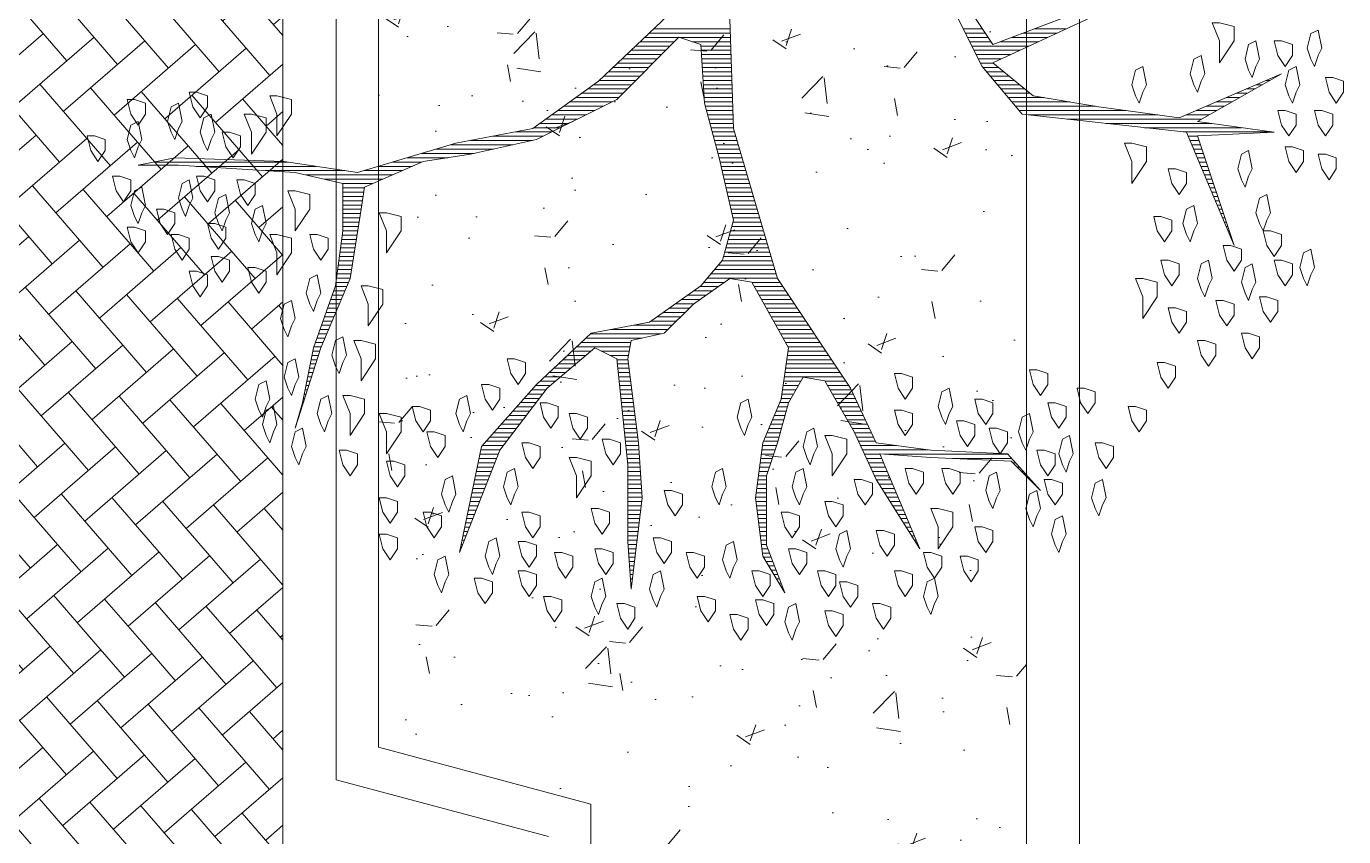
# Model space of a CAD drawing. Header units: metres. Extents: x 12093 to 20303, y 514 to 1412.
# Drawn here: x 19839.385 to 19843.106, y 790.509 to 792.798 of the extents above; entities that cross this region are included whole.
import ezdxf

# ---------------------------------------------------------------- set-up
doc = ezdxf.new("R2010")
doc.units = ezdxf.units.M
doc.layers.get('0').update_dxf_attribs({"lineweight": 13})
for name, color, linetype, lineweight in [('0-JARDI', 72, 'Continuous', 13), ('ARBOLES', 52, 'Continuous', 13), ('grass', 64, 'Continuous', 13), ('MANZANAS-ORIGINALES', 147, 'Continuous', 9), ('text.-piso', 35, 'Continuous', 5)]:
    doc.layers.add(name, color=color, linetype=linetype, lineweight=lineweight)
pattern_1 = [(50, (0, 0), (0.546554007, -0.047817257), [0.05715, -0.62865]), (355, (0, 0), (-0.105728478, 0.573169929), [0.04572, -0.50292]), (100.451, (0.04555, -0.004), (0.440827505, 0.525350063), [0.04857, -0.53427]), (46.1842, (0, 0.1524), (0.813237123, -0.126126984), [0.085725, -0.942975]), (96.6356, (0.0678, 0.1419), (0.712212703, 0.742276668), [0.072855, -0.801405]), (351.184, (0, 0.1524), (0.712213817, 0.742275354), [0.06858, -0.75438]), (21, (0.0762, 0.1143), (0.45484464, -0.306796556), [0.05715, -0.62865]), (326, (0.0762, 0.1143), (0.185406085, 0.552563898), [0.04572, -0.50292]), (71.4514, (0.1141, 0.08873), (0.640249472, 0.245768573), [0.04857, -0.53427]), (37.5, (0, 0), (0.0092658098, 0.2536651166), [0, -0.496824, 0, -0.51054, 0, -0.504825]), (7.5, (0, 0), (0.2004589875, 0.3005417245), [0, -0.291084, 0, -0.485394, 0, -0.192405]), (327.5, (-0.16993, 0), (0.4067717855, -0.017186232), [0, -0.1905, 0, -0.59436, 0, -0.78867]), (317.5, (-0.24613, 0), (0.444387544, 0.076279473), [0, -0.24765, 0, -0.394716, 0, -0.56007])]

# ---------------------------------------------------------------- blocks, each defined once
blk = doc.blocks.new('*X7')
at = {"color": 0}
for p, q in [((17.5775, 17.92), (17.578, 17.92)), ((17.5814, 17.91), (17.584, 17.91)), ((17.9333, 17.91), (17.9341, 17.91)), ((17.5852, 17.9), (17.59, 17.9)), ((17.5891, 17.89), (17.596, 17.89)), ((17.5929, 17.88), (17.602, 17.88)), ((17.9297, 17.88), (17.9364, 17.88)), ((17.9309, 17.89), (17.9356, 17.89)), ((17.9321, 17.9), (17.9348, 17.9)), ((17.5967, 17.87), (17.608, 17.87)), ((17.6006, 17.86), (17.614, 17.86)), ((17.6044, 17.85), (17.62, 17.85)), ((17.9261, 17.85), (17.9387, 17.85)), ((17.9273, 17.86), (17.9379, 17.86)), ((17.9285, 17.87), (17.9371, 17.87)), ((17.2621, 17.82), (17.2622, 17.82)), ((17.6083, 17.84), (17.626, 17.84)), ((17.6121, 17.83), (17.6285, 17.83)), ((17.616, 17.82), (17.6298, 17.82)), ((17.9225, 17.82), (17.941, 17.82)), ((17.9237, 17.83), (17.9402, 17.83)), ((17.9249, 17.84), (17.9395, 17.84)), ((18.33, 17.82), (18.3316, 17.82)), ((17.2663, 17.81), (17.2685, 17.81)), ((17.2706, 17.8), (17.2748, 17.8)), ((17.2748, 17.79), (17.2811, 17.79)), ((17.6191, 17.81), (17.631, 17.81)), ((17.6191, 17.8), (17.6323, 17.8)), ((17.6191, 17.79), (17.6335, 17.79)), ((17.9189, 17.79), (17.9423, 17.79)), ((17.9201, 17.8), (17.9423, 17.8)), ((17.9213, 17.81), (17.9418, 17.81)), ((18.3182, 17.79), (18.3254, 17.79)), ((18.3221, 17.8), (18.3275, 17.8)), ((18.3261, 17.81), (18.3296, 17.81)), ((17.279, 17.78), (17.2874, 17.78)), ((17.2832, 17.77), (17.2937, 17.77)), ((17.2875, 17.76), (17.3001, 17.76)), ((17.6191, 17.78), (17.6348, 17.78)), ((17.6191, 17.77), (17.636, 17.77)), ((17.6191, 17.76), (17.6373, 17.76)), ((17.9153, 17.76), (17.9423, 17.76)), ((17.9165, 17.77), (17.9423, 17.77)), ((17.9177, 17.78), (17.9423, 17.78)), ((18.3064, 17.76), (18.3192, 17.76)), ((18.3104, 17.77), (18.3213, 17.77)), ((18.3143, 17.78), (18.3234, 17.78)), ((17.2917, 17.75), (17.3064, 17.75)), ((17.2959, 17.74), (17.3127, 17.74)), ((17.3002, 17.73), (17.319, 17.73)), ((17.6191, 17.75), (17.6385, 17.75)), ((17.6191, 17.74), (17.6398, 17.74)), ((17.6191, 17.73), (17.641, 17.73)), ((17.9117, 17.73), (17.9423, 17.73)), ((17.9129, 17.74), (17.9423, 17.74)), ((17.9141, 17.75), (17.9423, 17.75)), ((18.2946, 17.73), (18.313, 17.73)), ((18.2986, 17.74), (18.3151, 17.74)), ((18.3025, 17.75), (18.3171, 17.75)), ((17.3044, 17.72), (17.3253, 17.72)), ((17.3086, 17.71), (17.3316, 17.71)), ((17.3129, 17.7), (17.3379, 17.7)), ((17.6191, 17.72), (17.6423, 17.72)), ((17.6191, 17.71), (17.6435, 17.71)), ((17.6191, 17.7), (17.6445, 17.7)), ((17.9083, 17.7), (17.9423, 17.7)), ((17.9093, 17.71), (17.9423, 17.71)), ((17.9105, 17.72), (17.9423, 17.72)), ((18.2829, 17.7), (18.3068, 17.7)), ((18.2868, 17.71), (18.3089, 17.71)), ((18.2907, 17.72), (18.3109, 17.72)), ((16.9852, 17.68), (16.9856, 17.68)), ((16.9942, 17.67), (16.9956, 17.67)), ((17.3171, 17.69), (17.3443, 17.69)), ((17.3213, 17.68), (17.3506, 17.68)), ((17.3256, 17.67), (17.3569, 17.67)), ((17.6191, 17.69), (17.6431, 17.69)), ((17.6191, 17.68), (17.6418, 17.68)), ((17.6191, 17.67), (17.6405, 17.67)), ((17.909, 17.69), (17.9423, 17.69)), ((17.9097, 17.68), (17.9423, 17.68)), ((17.9103, 17.67), (17.9423, 17.67)), ((18.2711, 17.67), (18.3006, 17.67)), ((18.275, 17.68), (18.3027, 17.68)), ((18.2789, 17.69), (18.3047, 17.69)), ((17.0032, 17.66), (17.0056, 17.66)), ((17.0122, 17.65), (17.0156, 17.65)), ((17.0212, 17.64), (17.0256, 17.64)), ((17.3298, 17.66), (17.3632, 17.66)), ((17.334, 17.65), (17.368, 17.65)), ((17.3382, 17.64), (17.3727, 17.64)), ((17.6157, 17.64), (17.6365, 17.64)), ((17.619, 17.65), (17.6378, 17.65)), ((17.6191, 17.66), (17.6391, 17.66)), ((17.911, 17.66), (17.9423, 17.66)), ((17.9117, 17.65), (17.9423, 17.65)), ((17.9123, 17.64), (17.9423, 17.64)), ((18.2593, 17.64), (18.2944, 17.64)), ((18.2632, 17.65), (18.2965, 17.65)), ((18.2671, 17.66), (18.2985, 17.66)), ((17.0302, 17.63), (17.0356, 17.63)), ((17.0392, 17.62), (17.0456, 17.62)), ((17.0482, 17.61), (17.1861, 17.61)), ((17.3425, 17.63), (17.3773, 17.63)), ((17.3467, 17.62), (17.3819, 17.62)), ((17.3509, 17.61), (17.3865, 17.61)), ((17.6057, 17.61), (17.6325, 17.61)), ((17.6091, 17.62), (17.6338, 17.62)), ((17.6124, 17.63), (17.6351, 17.63)), ((17.913, 17.63), (17.9423, 17.63)), ((17.9137, 17.62), (17.9428, 17.62)), ((17.9143, 17.61), (17.9438, 17.61)), ((18.2475, 17.61), (18.2882, 17.61)), ((18.2514, 17.62), (18.2903, 17.62)), ((18.2554, 17.63), (18.2923, 17.63)), ((17.0572, 17.6), (17.3444, 17.6)), ((17.2417, 17.59), (17.3957, 17.59)), ((17.3167, 17.58), (17.4003, 17.58)), ((17.3552, 17.6), (17.3911, 17.6)), ((17.5957, 17.58), (17.6285, 17.58)), ((17.5991, 17.59), (17.6298, 17.59)), ((17.6024, 17.6), (17.6311, 17.6)), ((17.915, 17.6), (17.9448, 17.6)), ((17.9157, 17.59), (17.9459, 17.59)), ((17.9163, 17.58), (17.9469, 17.58)), ((18.2317, 17.58), (18.2805, 17.58)), ((18.2394, 17.59), (18.284, 17.59)), ((18.2436, 17.6), (18.2861, 17.6)), ((17.3657, 17.57), (17.405, 17.57)), ((17.3704, 17.56), (17.4096, 17.56)), ((17.3751, 17.55), (17.4142, 17.55)), ((17.5872, 17.55), (17.6178, 17.55)), ((17.5899, 17.56), (17.6219, 17.56)), ((17.5926, 17.57), (17.6261, 17.57)), ((17.9172, 17.57), (17.9479, 17.57)), ((17.9186, 17.56), (17.949, 17.56)), ((17.9199, 17.55), (17.95, 17.55)), ((18.2088, 17.55), (18.254, 17.55)), ((18.2164, 17.56), (18.2628, 17.56)), ((18.2241, 17.57), (18.2717, 17.57)), ((17.3797, 17.54), (17.4197, 17.54)), ((17.3844, 17.53), (17.4254, 17.53)), ((17.3891, 17.52), (17.4311, 17.52)), ((17.579, 17.52), (17.6053, 17.52)), ((17.5817, 17.53), (17.6094, 17.53)), ((17.5844, 17.54), (17.6136, 17.54)), ((17.9212, 17.54), (17.951, 17.54)), ((17.9225, 17.53), (17.9521, 17.53)), ((17.9238, 17.52), (17.9531, 17.52)), ((18.1858, 17.52), (18.2276, 17.52)), ((18.1935, 17.53), (18.2364, 17.53)), ((18.2011, 17.54), (18.2452, 17.54)), ((18.7099, 17.52), (18.7105, 17.52)), ((18.7131, 17.53), (18.7134, 17.53)), ((17.3937, 17.51), (17.4369, 17.51)), ((17.3984, 17.5), (17.4426, 17.5)), ((17.4031, 17.49), (17.4483, 17.49)), ((17.4077, 17.48), (17.454, 17.48)), ((17.568, 17.48), (17.5886, 17.48)), ((17.5708, 17.49), (17.5928, 17.49)), ((17.5735, 17.5), (17.5969, 17.5)), ((17.5762, 17.51), (17.6011, 17.51)), ((17.9251, 17.51), (17.9541, 17.51)), ((17.9264, 17.5), (17.9552, 17.5)), ((17.9277, 17.49), (17.9562, 17.49)), ((17.929, 17.48), (17.9572, 17.48)), ((18.1553, 17.48), (18.1923, 17.48)), ((18.1629, 17.49), (18.2011, 17.49)), ((18.1706, 17.5), (18.2099, 17.5)), ((18.1782, 17.51), (18.2187, 17.51)), ((18.6971, 17.48), (18.6991, 17.48)), ((18.7003, 17.49), (18.7019, 17.49)), ((18.7035, 17.5), (18.7048, 17.5)), ((18.7067, 17.51), (18.7077, 17.51)), ((17.4124, 17.47), (17.4597, 17.47)), ((17.4171, 17.46), (17.4654, 17.46)), ((17.4217, 17.45), (17.4711, 17.45)), ((17.5509, 17.45), (17.582, 17.45)), ((17.5566, 17.46), (17.5834, 17.46)), ((17.5623, 17.47), (17.5849, 17.47)), ((17.9303, 17.47), (17.9583, 17.47)), ((17.9316, 17.46), (17.9593, 17.46)), ((17.9329, 17.45), (17.9604, 17.45)), ((18.1323, 17.45), (18.1658, 17.45)), ((18.14, 17.46), (18.1746, 17.46)), ((18.1476, 17.47), (18.1834, 17.47)), ((18.6876, 17.45), (18.6931, 17.45)), ((18.6908, 17.46), (18.6951, 17.46)), ((18.694, 17.47), (18.6971, 17.47)), ((17.4276, 17.44), (17.4769, 17.44)), ((17.4343, 17.43), (17.4826, 17.43)), ((17.441, 17.42), (17.5777, 17.42)), ((17.5394, 17.43), (17.5792, 17.43)), ((17.5452, 17.44), (17.5806, 17.44)), ((17.9342, 17.44), (17.9614, 17.44)), ((17.9355, 17.43), (17.9624, 17.43)), ((17.9368, 17.42), (17.9635, 17.42)), ((18.0985, 17.42), (18.136, 17.42)), ((18.1103, 17.43), (18.1467, 17.43)), ((18.1221, 17.44), (18.157, 17.44)), ((18.6781, 17.42), (18.6871, 17.42)), ((18.6812, 17.43), (18.6891, 17.43)), ((18.6844, 17.44), (18.6911, 17.44)), ((17.4476, 17.41), (17.5763, 17.41)), ((17.4543, 17.4), (17.5749, 17.4)), ((17.461, 17.39), (17.5734, 17.39)), ((17.9381, 17.41), (17.9645, 17.41)), ((17.9394, 17.4), (17.9655, 17.4)), ((17.9407, 17.39), (17.9666, 17.39)), ((18.063, 17.39), (18.1038, 17.39)), ((18.0748, 17.4), (18.1146, 17.4)), ((18.0867, 17.41), (18.1253, 17.41)), ((18.6685, 17.39), (18.6811, 17.39)), ((18.6717, 17.4), (18.6831, 17.4)), ((18.6749, 17.41), (18.6851, 17.41)), ((17.4676, 17.38), (17.572, 17.38)), ((17.4743, 17.37), (17.5706, 17.37)), ((17.481, 17.36), (17.5692, 17.36)), ((17.9387, 17.36), (18.004, 17.36)), ((17.9407, 17.37), (17.984, 17.37)), ((17.942, 17.38), (17.9676, 17.38)), ((18.0276, 17.36), (18.0717, 17.36)), ((18.0394, 17.37), (18.0824, 17.37)), ((18.0512, 17.38), (18.0931, 17.38)), ((18.659, 17.36), (18.6751, 17.36)), ((18.6621, 17.37), (18.6771, 17.37)), ((18.6653, 17.38), (18.6791, 17.38)), ((17.4876, 17.35), (17.5695, 17.35)), ((17.4943, 17.34), (17.5751, 17.34)), ((17.501, 17.33), (17.5807, 17.33)), ((17.9087, 17.33), (18.0396, 17.33)), ((17.9347, 17.34), (18.0503, 17.34)), ((17.9367, 17.35), (18.061, 17.35)), ((18.6471, 17.33), (18.6656, 17.33)), ((18.6513, 17.34), (18.6692, 17.34)), ((18.6555, 17.35), (18.6727, 17.35)), ((17.5076, 17.32), (17.5862, 17.32)), ((17.5143, 17.31), (17.5918, 17.31)), ((17.521, 17.3), (17.5973, 17.3)), ((17.8387, 17.3), (17.9283, 17.3)), ((17.8487, 17.31), (17.9816, 17.31)), ((17.8637, 17.32), (18.0288, 17.32)), ((18.6345, 17.3), (18.6551, 17.3)), ((18.6387, 17.31), (18.6586, 17.31)), ((18.6429, 17.32), (18.6621, 17.32)), ((17.5276, 17.29), (17.6029, 17.29)), ((17.5343, 17.28), (17.6084, 17.28)), ((17.541, 17.27), (17.614, 17.27)), ((17.8087, 17.27), (17.859, 17.27)), ((17.8187, 17.28), (17.873, 17.28)), ((17.8287, 17.29), (17.887, 17.29)), ((18.6218, 17.27), (18.6445, 17.27)), ((18.626, 17.28), (18.648, 17.28)), ((18.6303, 17.29), (18.6515, 17.29)), ((17.5476, 17.26), (17.6195, 17.26)), ((17.5543, 17.25), (17.6251, 17.25)), ((17.561, 17.24), (17.6307, 17.24)), ((17.7741, 17.24), (17.817, 17.24)), ((17.7884, 17.25), (17.831, 17.25)), ((17.7987, 17.26), (17.845, 17.26)), ((18.6092, 17.24), (18.6339, 17.24)), ((18.6134, 17.25), (18.6374, 17.25)), ((18.6176, 17.26), (18.6409, 17.26)), ((17.5676, 17.23), (17.6362, 17.23)), ((17.5743, 17.22), (17.6418, 17.22)), ((17.581, 17.21), (17.6473, 17.21)), ((17.7313, 17.21), (17.775, 17.21)), ((17.7456, 17.22), (17.789, 17.22)), ((17.7599, 17.23), (17.803, 17.23)), ((18.5966, 17.21), (18.6233, 17.21)), ((18.6008, 17.22), (18.6268, 17.22)), ((18.605, 17.23), (18.6303, 17.23)), ((17.5876, 17.2), (17.6529, 17.2)), ((17.5939, 17.19), (17.7568, 17.19)), ((17.5968, 17.18), (17.7482, 17.18)), ((17.717, 17.2), (17.7653, 17.2)), ((18.5868, 17.18), (18.6189, 17.18)), ((18.5884, 17.19), (18.6202, 17.19)), ((18.5924, 17.2), (18.6215, 17.2)), ((17.5998, 17.17), (17.7396, 17.17)), ((17.6027, 17.16), (17.731, 17.16)), ((17.6056, 17.15), (17.7225, 17.15)), ((18.5821, 17.15), (18.6149, 17.15)), ((18.5837, 17.16), (18.6162, 17.16)), ((18.5853, 17.17), (18.6175, 17.17)), ((17.6085, 17.14), (17.7189, 17.14)), ((17.6115, 17.13), (17.7161, 17.13)), ((17.6144, 17.12), (17.7134, 17.12)), ((18.5774, 17.12), (18.6109, 17.12)), ((18.5789, 17.13), (18.6122, 17.13)), ((18.5805, 17.14), (18.6135, 17.14)), ((16.5321, 17.11), (16.5325, 17.11)), ((16.5355, 17.1), (16.5367, 17.1)), ((16.5388, 17.09), (16.5409, 17.09)), ((17.6173, 17.11), (17.7107, 17.11)), ((17.6203, 17.1), (17.7079, 17.1)), ((17.6232, 17.09), (17.7052, 17.09)), ((18.5726, 17.09), (18.6069, 17.09)), ((18.5742, 17.1), (18.6082, 17.1)), ((18.5758, 17.11), (18.6095, 17.11)), ((16.5421, 17.08), (16.5451, 17.08)), ((16.5454, 17.07), (16.5493, 17.07)), ((16.5488, 17.06), (16.5535, 17.06)), ((17.6261, 17.08), (17.7025, 17.08)), ((17.629, 17.07), (17.6998, 17.07)), ((17.632, 17.06), (17.697, 17.06)), ((18.5679, 17.06), (18.6056, 17.06)), ((18.5695, 17.07), (18.6056, 17.07)), ((18.571, 17.08), (18.6056, 17.08)), ((16.5521, 17.05), (16.5577, 17.05)), ((16.5554, 17.04), (16.5619, 17.04)), ((16.5588, 17.03), (16.566, 17.03)), ((16.5621, 17.02), (16.5702, 17.02)), ((17.6349, 17.05), (17.6968, 17.05)), ((17.6378, 17.04), (17.6992, 17.04)), ((17.6407, 17.03), (17.7015, 17.03)), ((17.6437, 17.02), (17.7039, 17.02)), ((18.5615, 17.02), (18.6056, 17.02)), ((18.5632, 17.03), (18.6056, 17.03)), ((18.5647, 17.04), (18.6056, 17.04)), ((18.5663, 17.05), (18.6056, 17.05)), ((16.5654, 17.01), (16.5744, 17.01)), ((16.5688, 17), (16.5786, 17)), ((16.5721, 16.99), (16.5828, 16.99)), ((17.6466, 17.01), (17.7062, 17.01)), ((17.6495, 17), (17.7086, 17)), ((17.6524, 16.99), (17.7109, 16.99)), ((18.5565, 16.99), (18.6056, 16.99)), ((18.5582, 17), (18.6056, 17)), ((18.5598, 17.01), (18.6056, 17.01)), ((16.5754, 16.98), (16.587, 16.98)), ((16.5788, 16.97), (16.5912, 16.97)), ((16.5821, 16.96), (16.5954, 16.96)), ((17.6554, 16.98), (17.7133, 16.98)), ((17.6583, 16.97), (17.7156, 16.97)), ((17.6612, 16.96), (17.718, 16.96)), ((18.5125, 16.96), (18.6485, 16.96)), ((18.5353, 16.97), (18.6056, 16.97)), ((18.5548, 16.98), (18.6056, 16.98)), ((16.5854, 16.95), (16.5996, 16.95)), ((16.5888, 16.94), (16.6038, 16.94)), ((16.5921, 16.93), (16.608, 16.93)), ((17.6642, 16.95), (17.7204, 16.95)), ((17.6671, 16.94), (17.7227, 16.94)), ((17.67, 16.93), (17.7251, 16.93)), ((18.4439, 16.93), (18.523, 16.93)), ((18.4668, 16.94), (18.5567, 16.94)), ((18.4896, 16.95), (18.6918, 16.95)), ((18.6009, 16.94), (18.7864, 16.94)), ((18.6675, 16.93), (18.9464, 16.93)), ((16.5954, 16.92), (16.6122, 16.92)), ((16.5988, 16.91), (16.6164, 16.91)), ((16.6021, 16.9), (16.6206, 16.9)), ((17.6729, 16.92), (17.7274, 16.92)), ((17.6759, 16.91), (17.7298, 16.91)), ((17.6788, 16.9), (17.7324, 16.9)), ((18.2995, 16.9), (18.4217, 16.9)), ((18.3608, 16.91), (18.4555, 16.91)), ((18.4211, 16.92), (18.4892, 16.92)), ((18.7342, 16.92), (19.0449, 16.92)), ((16.6054, 16.89), (16.6248, 16.89)), ((16.6088, 16.88), (16.629, 16.88)), ((16.6121, 16.87), (16.6331, 16.87)), ((17.6817, 16.89), (17.7351, 16.89)), ((17.6846, 16.88), (17.7378, 16.88)), ((17.6876, 16.87), (17.7404, 16.87)), ((18.1645, 16.87), (18.3086, 16.87)), ((18.2095, 16.88), (18.3542, 16.88)), ((18.2545, 16.89), (18.388, 16.89)), ((16.443, 16.85), (16.6488, 16.85)), ((16.513, 16.84), (16.7388, 16.84)), ((16.6154, 16.86), (16.6373, 16.86)), ((17.6905, 16.86), (17.7431, 16.86)), ((17.6934, 16.85), (17.7458, 16.85)), ((17.6957, 16.84), (17.7484, 16.84)), ((18.0992, 16.84), (18.1601, 16.84)), ((18.1192, 16.85), (18.2036, 16.85)), ((18.1392, 16.86), (18.2561, 16.86)), ((16.583, 16.83), (16.8288, 16.83)), ((16.5885, 16.81), (16.6422, 16.81)), ((16.6062, 16.82), (16.9188, 16.82)), ((16.7083, 16.81), (17.0088, 16.81)), ((17.6961, 16.83), (17.7511, 16.83)), ((17.6964, 16.82), (17.7538, 16.82)), ((17.6967, 16.81), (17.7564, 16.81)), ((18.0392, 16.81), (18.1186, 16.81)), ((18.0592, 16.82), (18.1324, 16.82)), ((18.0792, 16.83), (18.1463, 16.83)), ((16.5355, 16.78), (16.5722, 16.78)), ((16.5531, 16.79), (16.5956, 16.79)), ((16.5708, 16.8), (16.6189, 16.8)), ((16.7816, 16.8), (17.0309, 16.8)), ((16.8532, 16.79), (17.0394, 16.79)), ((16.9132, 16.78), (17.0478, 16.78)), ((17.6971, 16.8), (17.7591, 16.8)), ((17.6974, 16.79), (17.7618, 16.79)), ((17.6977, 16.78), (17.7639, 16.78)), ((17.9792, 16.78), (18.0771, 16.78)), ((17.9992, 16.79), (18.0909, 16.79)), ((18.0192, 16.8), (18.1047, 16.8)), ((16.4824, 16.75), (16.5022, 16.75)), ((16.5001, 16.76), (16.5256, 16.76)), ((16.5178, 16.77), (16.5489, 16.77)), ((16.9732, 16.77), (17.0563, 16.77)), ((17.0054, 16.76), (17.0647, 16.76)), ((17.0177, 16.75), (17.0732, 16.75)), ((17.6981, 16.77), (17.7645, 16.77)), ((17.6984, 16.76), (17.7651, 16.76)), ((17.6987, 16.75), (17.7657, 16.75)), ((17.9435, 16.75), (18.0355, 16.75)), ((17.9535, 16.76), (18.0494, 16.76)), ((17.9635, 16.77), (18.0632, 16.77)), ((16.4293, 16.72), (16.4322, 16.72)), ((16.447, 16.73), (16.4556, 16.73)), ((16.4647, 16.74), (16.4789, 16.74)), ((17.0299, 16.74), (17.0817, 16.74)), ((17.0421, 16.73), (17.0901, 16.73)), ((17.0543, 16.72), (17.0986, 16.72)), ((17.6991, 16.74), (17.7664, 16.74)), ((17.6994, 16.73), (17.767, 16.73)), ((17.6997, 16.72), (17.7676, 16.72)), ((17.9135, 16.72), (17.9979, 16.72)), ((17.9235, 16.73), (18.0084, 16.73)), ((17.9335, 16.74), (18.0217, 16.74)), ((17.0665, 16.71), (17.1071, 16.71)), ((17.0788, 16.7), (17.1155, 16.7)), ((17.091, 16.69), (17.1213, 16.69)), ((17.7001, 16.71), (17.7682, 16.71)), ((17.7004, 16.7), (17.7689, 16.7)), ((17.7007, 16.69), (17.7695, 16.69)), ((17.8835, 16.69), (17.9662, 16.69)), ((17.8935, 16.7), (17.9768, 16.7)), ((17.9035, 16.71), (17.9873, 16.71)), ((17.0288, 16.66), (17.1363, 16.66)), ((17.0504, 16.67), (17.1313, 16.67)), ((17.0719, 16.68), (17.1263, 16.68)), ((17.7011, 16.68), (17.7701, 16.68)), ((17.7014, 16.67), (17.7707, 16.67)), ((17.7017, 16.66), (17.7714, 16.66)), ((17.8535, 16.66), (17.9345, 16.66)), ((17.8635, 16.67), (17.9451, 16.67)), ((17.8735, 16.68), (17.9556, 16.68)), ((16.9642, 16.63), (17.0477, 16.63)), ((16.9858, 16.64), (17.0741, 16.64)), ((17.0073, 16.65), (17.1413, 16.65)), ((17.0964, 16.64), (17.1463, 16.64)), ((17.1031, 16.63), (17.1513, 16.63)), ((17.7021, 16.65), (17.772, 16.65)), ((17.7024, 16.64), (17.7924, 16.64)), ((17.7027, 16.63), (17.8224, 16.63)), ((17.8235, 16.63), (17.9029, 16.63)), ((17.8335, 16.64), (17.9134, 16.64)), ((17.8435, 16.65), (17.924, 16.65)), ((16.9211, 16.61), (16.995, 16.61)), ((16.9427, 16.62), (17.0214, 16.62)), ((17.1097, 16.62), (17.1563, 16.62)), ((17.1164, 16.61), (17.1613, 16.61)), ((17.7031, 16.62), (17.8923, 16.62)), ((17.7034, 16.61), (17.8818, 16.61))]:
    blk.add_line(p, q, dxfattribs=at)
blk = doc.blocks.new('ARBUSTO6')
at = {"layer": 'ARBOLES'}
for points in [[(-0.2769, 1.4579), (-0.3024, 1.4664), (-0.3024, 1.492), (-0.2854, 1.5175), (-0.2684, 1.492), (-0.2599, 1.4579)], [(-0.1919, 1.5005), (-0.2004, 1.4834), (-0.1919, 1.4409), (-0.1748, 1.4494), (-0.1663, 1.4834), (-0.1748, 1.509), (-0.1833, 1.526)], [(-0.0558, 1.4664), (-0.0813, 1.4749), (-0.0813, 1.5005), (-0.0643, 1.526), (-0.0473, 1.5005), (-0.0388, 1.4664)], [(-0.3874, 1.4409), (-0.413, 1.4494), (-0.413, 1.4749), (-0.3959, 1.5005), (-0.3789, 1.4749), (-0.3704, 1.4409)], [(-0.1153, 1.4324), (-0.1408, 1.4409), (-0.1408, 1.4664), (-0.1238, 1.492), (-0.1068, 1.4664), (-0.0983, 1.4324)], [(0.0207, 1.4239), (-0.0048, 1.4324), (-0.0048, 1.4579), (0.0122, 1.4834), (0.0293, 1.4579), (0.0378, 1.4239)], [(0.2078, 1.4409), (0.1823, 1.4494), (0.1823, 1.4749), (0.1993, 1.5005), (0.2163, 1.4749), (0.2248, 1.4409)], [(0.3779, 1.4239), (0.3524, 1.4324), (0.3524, 1.4579), (0.3694, 1.4834), (0.3864, 1.4579), (0.3949, 1.4239)], [(-0.515, 1.4409), (-0.5235, 1.4239), (-0.515, 1.3814), (-0.498, 1.3899), (-0.4895, 1.4239), (-0.498, 1.4494), (-0.5065, 1.4664)], [(-0.3109, 1.3899), (-0.3364, 1.3984), (-0.3364, 1.4239), (-0.3194, 1.4494), (-0.3024, 1.4239), (-0.2939, 1.3899)], [(0.1228, 1.4239), (0.1143, 1.4069), (0.1228, 1.3644), (0.1398, 1.3729), (0.1483, 1.4069), (0.1398, 1.4324), (0.1313, 1.4494)], [(0.2589, 1.4409), (0.2504, 1.4239), (0.2589, 1.3814), (0.2759, 1.3899), (0.2844, 1.4239), (0.2759, 1.4494), (0.2674, 1.4664)], [(-0.4385, 1.3644), (-0.464, 1.3729), (-0.464, 1.3984), (-0.447, 1.4239), (-0.43, 1.3984), (-0.4215, 1.3644)], [(-0.2599, 1.3644), (-0.2854, 1.3729), (-0.2854, 1.3984), (-0.2684, 1.4239), (-0.2514, 1.3984), (-0.2429, 1.3644)], [(-0.1068, 1.3644), (-0.1323, 1.3729), (-0.1323, 1.3984), (-0.1153, 1.4239), (-0.0983, 1.3984), (-0.0898, 1.3644)], [(0.4374, 1.3644), (0.4119, 1.3729), (0.4119, 1.3984), (0.4289, 1.4239), (0.4459, 1.3984), (0.4544, 1.3644)], [(0.5395, 1.3814), (0.514, 1.3899), (0.514, 1.4154), (0.531, 1.4409), (0.548, 1.4154), (0.5565, 1.3814)], [(0.6245, 1.3899), (0.616, 1.3729), (0.6245, 1.3304), (0.6415, 1.3389), (0.65, 1.3729), (0.6415, 1.3984), (0.633, 1.4154)], [(-0.5915, 1.3304), (-0.617, 1.3389), (-0.617, 1.3644), (-0.6, 1.3899), (-0.583, 1.3644), (-0.5745, 1.3304)], [(-0.5065, 1.3219), (-0.532, 1.3304), (-0.532, 1.3559), (-0.515, 1.3814), (-0.498, 1.3559), (-0.4895, 1.3219)], [(-0.0473, 1.3559), (-0.0558, 1.3389), (-0.0473, 1.2964), (-0.0303, 1.3049), (-0.0218, 1.3389), (-0.0303, 1.3644), (-0.0388, 1.3814)], [(0.0463, 1.3219), (0.0207, 1.3304), (0.0207, 1.3559), (0.0378, 1.3814), (0.0548, 1.3559), (0.0633, 1.3219)], [(0.3524, 1.3219), (0.3269, 1.3304), (0.3269, 1.3559), (0.3439, 1.3814), (0.3609, 1.3559), (0.3694, 1.3219)], [(-0.3109, 1.3304), (-0.3194, 1.3134), (-0.3109, 1.2708), (-0.2939, 1.2793), (-0.2854, 1.3134), (-0.2939, 1.3389), (-0.3024, 1.3559)], [(-0.1919, 1.3134), (-0.2174, 1.3219), (-0.2174, 1.3474), (-0.2004, 1.3729), (-0.1833, 1.3474), (-0.1748, 1.3134)], [(0.2589, 1.3134), (0.2333, 1.3219), (0.2333, 1.3474), (0.2504, 1.3729), (0.2674, 1.3474), (0.2759, 1.3134)], [(0.4374, 1.2964), (0.4119, 1.3049), (0.4119, 1.3304), (0.4289, 1.3559), (0.4459, 1.3304), (0.4544, 1.2964)], [(0.5055, 1.3474), (0.497, 1.3304), (0.5055, 1.2879), (0.5225, 1.2964), (0.531, 1.3304), (0.5225, 1.3559), (0.514, 1.3729)], [(-0.8126, 1.2964), (-0.8211, 1.2793), (-0.8126, 1.2368), (-0.7956, 1.2453), (-0.7871, 1.2793), (-0.7956, 1.3049), (-0.8041, 1.3219)], [(-0.6256, 1.2623), (-0.6511, 1.2708), (-0.6511, 1.2964), (-0.6341, 1.3219), (-0.617, 1.2964), (-0.6085, 1.2623)], [(-0.3959, 1.2708), (-0.4215, 1.2793), (-0.4215, 1.3049), (-0.4044, 1.3304), (-0.3874, 1.3049), (-0.3789, 1.2708)], [(0.1228, 1.2879), (0.0973, 1.2964), (0.0973, 1.3219), (0.1143, 1.3474), (0.1313, 1.3219), (0.1398, 1.2879)], [(0.7606, 1.2793), (0.7351, 1.2879), (0.7351, 1.3134), (0.7521, 1.3389), (0.7691, 1.3134), (0.7776, 1.2793)], [(-0.5235, 1.2198), (-0.5575, 1.2283), (-0.5575, 1.2623), (-0.5235, 1.3134), (-0.5235, 1.2623), (-0.5065, 1.2198)], [(-0.7531, 1.2368), (-0.7616, 1.2198), (-0.7531, 1.1773), (-0.7361, 1.1858), (-0.7276, 1.2198), (-0.7361, 1.2453), (-0.7446, 1.2623)], [(-0.2769, 1.2028), (-0.3024, 1.2113), (-0.3024, 1.2368), (-0.2854, 1.2623), (-0.2684, 1.2368), (-0.2599, 1.2028)], [(-0.1748, 1.2283), (-0.2004, 1.2368), (-0.2004, 1.2623), (-0.1833, 1.2879), (-0.1663, 1.2623), (-0.1578, 1.2283)], [(0.2674, 1.2198), (0.2418, 1.2283), (0.2418, 1.2538), (0.2589, 1.2793), (0.2759, 1.2538), (0.2844, 1.2198)], [(0.4289, 1.2283), (0.4034, 1.2368), (0.4034, 1.2623), (0.4204, 1.2879), (0.4374, 1.2623), (0.4459, 1.2283)], [(0.6585, 1.2283), (0.633, 1.2368), (0.633, 1.2623), (0.65, 1.2879), (0.667, 1.2623), (0.6755, 1.2283)], [(-0.9062, 1.2113), (-0.9147, 1.1943), (-0.9062, 1.1518), (-0.8892, 1.1603), (-0.8807, 1.1943), (-0.8892, 1.2198), (-0.8977, 1.2368)], [(0.0973, 1.1773), (0.0718, 1.1858), (0.0718, 1.2113), (0.0888, 1.2368), (0.1058, 1.2113), (0.1143, 1.1773)], [(0.6075, 1.2028), (0.599, 1.1858), (0.6075, 1.1433), (0.6245, 1.1518), (0.633, 1.1858), (0.6245, 1.2113), (0.616, 1.2283)], [(0.7606, 1.1943), (0.7351, 1.2028), (0.7351, 1.2283), (0.7521, 1.2538), (0.7691, 1.2283), (0.7776, 1.1943)], [(-0.7871, 1.1518), (-0.8126, 1.1603), (-0.8126, 1.1858), (-0.7956, 1.2113), (-0.7786, 1.1858), (-0.7701, 1.1518)], [(-0.6596, 1.1943), (-0.6681, 1.1773), (-0.6596, 1.1348), (-0.6426, 1.1433), (-0.6341, 1.1773), (-0.6426, 1.2028), (-0.6511, 1.2198)], [(-0.3449, 1.1518), (-0.3704, 1.1603), (-0.3704, 1.1858), (-0.3534, 1.2113), (-0.3364, 1.1858), (-0.3279, 1.1518)], [(-0.2089, 1.1858), (-0.2174, 1.1688), (-0.2089, 1.1263), (-0.1919, 1.1348), (-0.1833, 1.1688), (-0.1919, 1.1943), (-0.2004, 1.2113)], [(-0.0218, 1.1858), (-0.0303, 1.1688), (-0.0218, 1.1263), (-0.0048, 1.1348), (0.0037, 1.1688), (-0.0048, 1.1943), (-0.0133, 1.2113)], [(0.463, 1.1858), (0.4544, 1.1688), (0.463, 1.1263), (0.48, 1.1348), (0.4885, 1.1688), (0.48, 1.1943), (0.4715, 1.2113)], [(-0.549, 1.1263), (-0.5745, 1.1348), (-0.5745, 1.1603), (-0.5575, 1.1858), (-0.5405, 1.1603), (-0.532, 1.1263)], [(-0.464, 1.1263), (-0.4895, 1.1348), (-0.4895, 1.1603), (-0.4725, 1.1858), (-0.4555, 1.1603), (-0.447, 1.1263)], [(0.3184, 1.1008), (0.2844, 1.1093), (0.2844, 1.1433), (0.3184, 1.1943), (0.3184, 1.1433), (0.3354, 1.1008)], [(0.7436, 1.1093), (0.7181, 1.1178), (0.7181, 1.1433), (0.7351, 1.1688), (0.7521, 1.1433), (0.7606, 1.1093)], [(-0.8296, 1.1093), (-0.8381, 1.0923), (-0.8296, 1.0497), (-0.8126, 1.0582), (-0.8041, 1.0923), (-0.8126, 1.1178), (-0.8211, 1.1348)], [(-0.7701, 1.0838), (-0.7956, 1.0923), (-0.7956, 1.1178), (-0.7786, 1.1433), (-0.7616, 1.1178), (-0.7531, 1.0838)], [(-0.2769, 1.0497), (-0.3109, 1.0582), (-0.3109, 1.0923), (-0.2769, 1.1433), (-0.2769, 1.0923), (-0.2599, 1.0497)], [(0.8541, 1.0838), (0.8286, 1.0923), (0.8286, 1.1178), (0.8456, 1.1433), (0.8626, 1.1178), (0.8711, 1.0838)], [(-0.9062, 1.0667), (-0.9317, 1.0753), (-0.9317, 1.1008), (-0.9147, 1.1263), (-0.8977, 1.1008), (-0.8892, 1.0667)], [(-0.2344, 1.0923), (-0.2429, 1.0753), (-0.2344, 1.0327), (-0.2174, 1.0412), (-0.2089, 1.0753), (-0.2174, 1.1008), (-0.2259, 1.1178)], [(0.2418, 1.0582), (0.2163, 1.0667), (0.2163, 1.0923), (0.2333, 1.1178), (0.2504, 1.0923), (0.2589, 1.0582)], [(0.4289, 1.0667), (0.4034, 1.0753), (0.4034, 1.1008), (0.4204, 1.1263), (0.4374, 1.1008), (0.4459, 1.0667)], [(0.9562, 1.0923), (0.9477, 1.0753), (0.9562, 1.0327), (0.9732, 1.0412), (0.9817, 1.0753), (0.9732, 1.1008), (0.9647, 1.1178)], [(-0.7361, 1.0582), (-0.7446, 1.0412), (-0.7361, 0.9987), (-0.7191, 1.0072), (-0.7106, 1.0412), (-0.7191, 1.0667), (-0.7276, 1.0838)], [(-0.6596, 1.0327), (-0.6851, 1.0412), (-0.6851, 1.0667), (-0.6681, 1.0923), (-0.6511, 1.0667), (-0.6426, 1.0327)], [(-0.583, 1.0157), (-0.6085, 1.0242), (-0.6085, 1.0497), (-0.5915, 1.0753), (-0.5745, 1.0497), (-0.566, 1.0157)], [(0.65, 1.0412), (0.6245, 1.0497), (0.6245, 1.0753), (0.6415, 1.1008), (0.6585, 1.0753), (0.667, 1.0412)], [(0.7606, 0.9987), (0.7266, 1.0072), (0.7266, 1.0412), (0.7606, 1.0923), (0.7606, 1.0412), (0.7776, 0.9987)], [(-0.4385, 0.9902), (-0.464, 0.9987), (-0.464, 1.0242), (-0.447, 1.0497), (-0.43, 1.0242), (-0.4215, 0.9902)], [(-0.0813, 1.0242), (-0.0898, 1.0072), (-0.0813, 0.9647), (-0.0643, 0.9732), (-0.0558, 1.0072), (-0.0643, 1.0327), (-0.0728, 1.0497)], [(0.3184, 0.9987), (0.2929, 1.0072), (0.2929, 1.0327), (0.3099, 1.0582), (0.3269, 1.0327), (0.3354, 0.9987)], [(0.8456, 0.9562), (0.8116, 0.9647), (0.8116, 0.9987), (0.8456, 1.0497), (0.8456, 0.9987), (0.8626, 0.9562)], [(1.0242, 1.0412), (1.0157, 1.0242), (1.0242, 0.9817), (1.0412, 0.9902), (1.0497, 1.0242), (1.0412, 1.0497), (1.0327, 1.0667)], [(-0.9827, 0.9817), (-1.0082, 0.9902), (-1.0082, 1.0157), (-0.9912, 1.0412), (-0.9742, 1.0157), (-0.9657, 0.9817)], [(-0.7956, 0.9732), (-0.8211, 0.9817), (-0.8211, 1.0072), (-0.8041, 1.0327), (-0.7871, 1.0072), (-0.7786, 0.9732)], [(-0.6256, 0.9647), (-0.6511, 0.9732), (-0.6511, 0.9987), (-0.6341, 1.0242), (-0.617, 0.9987), (-0.6085, 0.9647)], [(-0.549, 0.9987), (-0.5575, 0.9817), (-0.549, 0.9392), (-0.532, 0.9477), (-0.5235, 0.9817), (-0.532, 1.0072), (-0.5405, 1.0242)], [(0.3864, 0.9732), (0.3609, 0.9817), (0.3609, 1.0072), (0.3779, 1.0327), (0.3949, 1.0072), (0.4034, 0.9732)], [(0.5735, 1.0157), (0.565, 0.9987), (0.5735, 0.9562), (0.5905, 0.9647), (0.599, 0.9987), (0.5905, 1.0242), (0.582, 1.0412)], [(0.6841, 0.9817), (0.6585, 0.9902), (0.6585, 1.0157), (0.6755, 1.0412), (0.6926, 1.0157), (0.7011, 0.9817)], [(0.8967, 1.0157), (0.8881, 0.9987), (0.8967, 0.9562), (0.9137, 0.9647), (0.9222, 0.9987), (0.9137, 1.0242), (0.9052, 1.0412)], [(-0.8637, 0.9392), (-0.8892, 0.9477), (-0.8892, 0.9732), (-0.8722, 0.9987), (-0.8552, 0.9732), (-0.8467, 0.9392)], [(0.5225, 0.9307), (0.497, 0.9392), (0.497, 0.9647), (0.514, 0.9902), (0.531, 0.9647), (0.5395, 0.9307)], [(1.0412, 0.9817), (1.0327, 0.9647), (1.0412, 0.9222), (1.0582, 0.9307), (1.0667, 0.9647), (1.0582, 0.9902), (1.0497, 1.0072)], [(-0.7531, 0.8967), (-0.7786, 0.9052), (-0.7786, 0.9307), (-0.7616, 0.9562), (-0.7446, 0.9307), (-0.7361, 0.8967)], [(-0.4385, 0.9052), (-0.464, 0.9137), (-0.464, 0.9392), (-0.447, 0.9647), (-0.43, 0.9392), (-0.4215, 0.9052)], [(0.9732, 0.9307), (0.9647, 0.9137), (0.9732, 0.8712), (0.9902, 0.8797), (0.9987, 0.9137), (0.9902, 0.9392), (0.9817, 0.9562)], [(-1.0507, 0.8797), (-1.0763, 0.8882), (-1.0763, 0.9137), (-1.0593, 0.9392), (-1.0422, 0.9137), (-1.0337, 0.8797)], [(0.463, 0.8712), (0.4374, 0.8797), (0.4374, 0.9052), (0.4544, 0.9307), (0.4715, 0.9052), (0.48, 0.8712)], [(0.8201, 0.8286), (0.7861, 0.8371), (0.7861, 0.8712), (0.8201, 0.9222), (0.8201, 0.8712), (0.8371, 0.8286)], [(0.8626, 0.8797), (0.8541, 0.8626), (0.8626, 0.8201), (0.8796, 0.8286), (0.8881, 0.8626), (0.8796, 0.8882), (0.8711, 0.9052)], [(-1.2463, 0.8116), (-1.2718, 0.8201), (-1.2718, 0.8456), (-1.2548, 0.8712), (-1.2378, 0.8456), (-1.2293, 0.8116)], [(-1.1443, 0.8286), (-1.1698, 0.8371), (-1.1698, 0.8626), (-1.1528, 0.8882), (-1.1358, 0.8626), (-1.1273, 0.8286)], [(-1.0763, 0.7521), (-1.1018, 0.7606), (-1.1018, 0.7861), (-1.0848, 0.8116), (-1.0678, 0.7861), (-1.0593, 0.7521)], [(0.9817, 0.7946), (0.9732, 0.7776), (0.9817, 0.7351), (0.9987, 0.7436), (1.0072, 0.7776), (0.9987, 0.8031), (0.9902, 0.8201)], [(-1.2889, 0.7266), (-1.3144, 0.7351), (-1.3144, 0.7606), (-1.2974, 0.7861), (-1.2804, 0.7606), (-1.2718, 0.7266)], [(-1.1868, 0.7351), (-1.2123, 0.7436), (-1.2123, 0.7691), (-1.1953, 0.7946), (-1.1783, 0.7691), (-1.1698, 0.7351)], [(-0.9997, 0.6841), (-1.0337, 0.6926), (-1.0337, 0.7266), (-0.9997, 0.7776), (-0.9997, 0.7266), (-0.9827, 0.6841)], [(0.8031, 0.7011), (0.7691, 0.7096), (0.7691, 0.7436), (0.8031, 0.7946), (0.8031, 0.7436), (0.8201, 0.7011)], [(0.9222, 0.7351), (0.9137, 0.7181), (0.9222, 0.6756), (0.9392, 0.6841), (0.9477, 0.7181), (0.9392, 0.7436), (0.9307, 0.7606)], [(-1.2548, 0.7096), (-1.2633, 0.6926), (-1.2548, 0.65), (-1.2378, 0.6586), (-1.2293, 0.6926), (-1.2378, 0.7181), (-1.2463, 0.7351)], [(-1.1528, 0.7011), (-1.1613, 0.6841), (-1.1528, 0.6415), (-1.1358, 0.65), (-1.1273, 0.6841), (-1.1358, 0.7096), (-1.1443, 0.7266)], [(1.0667, 0.6586), (1.0412, 0.6671), (1.0412, 0.6926), (1.0582, 0.7181), (1.0752, 0.6926), (1.0837, 0.6586)], [(1.2028, 0.6671), (1.1773, 0.6756), (1.1773, 0.7011), (1.1943, 0.7266), (1.2113, 0.7011), (1.2198, 0.6671)], [(-1.3909, 0.6756), (-1.3994, 0.6586), (-1.3909, 0.616), (-1.3739, 0.6245), (-1.3654, 0.6586), (-1.3739, 0.6841), (-1.3824, 0.7011)], [(-1.3229, 0.6415), (-1.3484, 0.65), (-1.3484, 0.6756), (-1.3314, 0.7011), (-1.3144, 0.6756), (-1.3059, 0.6415)], [(-1.0593, 0.6415), (-1.0848, 0.65), (-1.0848, 0.6756), (-1.0678, 0.7011), (-1.0507, 0.6756), (-1.0422, 0.6415)], [(1.0157, 0.582), (0.9817, 0.5905), (0.9817, 0.6245), (1.0157, 0.6756), (1.0157, 0.6245), (1.0327, 0.582)], [(1.1518, 0.633), (1.1263, 0.6415), (1.1263, 0.6671), (1.1433, 0.6926), (1.1603, 0.6671), (1.1688, 0.633)], [(-1.2038, 0.6075), (-1.2293, 0.616), (-1.2293, 0.6415), (-1.2123, 0.6671), (-1.1953, 0.6415), (-1.1868, 0.6075)], [(-1.2974, 0.5735), (-1.3229, 0.582), (-1.3229, 0.6075), (-1.3059, 0.633), (-1.2889, 0.6075), (-1.2804, 0.5735)], [(0.7606, 0.531), (0.7266, 0.5395), (0.7266, 0.5735), (0.7606, 0.6245), (0.7606, 0.5735), (0.7776, 0.531)], [(0.9222, 0.582), (0.8967, 0.5905), (0.8967, 0.616), (0.9137, 0.6415), (0.9307, 0.616), (0.9392, 0.582)], [(1.1603, 0.5565), (1.1348, 0.565), (1.1348, 0.5905), (1.1518, 0.616), (1.1688, 0.5905), (1.1773, 0.5565)], [(1.2453, 0.582), (1.2198, 0.5905), (1.2198, 0.616), (1.2368, 0.6415), (1.2538, 0.616), (1.2623, 0.582)], [(1.3474, 0.565), (1.3218, 0.5735), (1.3218, 0.599), (1.3389, 0.6245), (1.3559, 0.599), (1.3644, 0.565)], [(-1.1188, 0.5735), (-1.1273, 0.5565), (-1.1188, 0.514), (-1.1018, 0.5225), (-1.0933, 0.5565), (-1.1018, 0.582), (-1.1103, 0.599)], [(-1.0422, 0.5395), (-1.0678, 0.548), (-1.0678, 0.5735), (-1.0507, 0.599), (-1.0337, 0.5735), (-1.0252, 0.5395)], [(1.0497, 0.5735), (1.0412, 0.5565), (1.0497, 0.514), (1.0667, 0.5225), (1.0752, 0.5565), (1.0667, 0.582), (1.0582, 0.599)], [(-1.2889, 0.548), (-1.2974, 0.531), (-1.2889, 0.4885), (-1.2718, 0.497), (-1.2633, 0.531), (-1.2718, 0.5565), (-1.2804, 0.5735)], [(0.9732, 0.48), (0.9392, 0.4885), (0.9392, 0.5225), (0.9732, 0.5735), (0.9732, 0.5225), (0.9902, 0.48)], [(1.1348, 0.548), (1.1263, 0.531), (1.1348, 0.4885), (1.1518, 0.497), (1.1603, 0.531), (1.1518, 0.5565), (1.1433, 0.5735)], [(1.2793, 0.5225), (1.2538, 0.531), (1.2538, 0.5565), (1.2708, 0.582), (1.2878, 0.5565), (1.2963, 0.5225)], [(1.3304, 0.531), (1.3218, 0.514), (1.3304, 0.4715), (1.3474, 0.48), (1.3559, 0.514), (1.3474, 0.5395), (1.3389, 0.5565)], [(1.2198, 0.514), (1.2113, 0.497), (1.2198, 0.4545), (1.2368, 0.463), (1.2453, 0.497), (1.2368, 0.5225), (1.2283, 0.5395)], [(1.0922, 0.4545), (1.0667, 0.463), (1.0667, 0.4885), (1.0837, 0.514), (1.1007, 0.4885), (1.1092, 0.4545)], [(1.1858, 0.4459), (1.1603, 0.4545), (1.1603, 0.48), (1.1773, 0.5055), (1.1943, 0.48), (1.2028, 0.4459)], [(1.3814, 0.4459), (1.3559, 0.4545), (1.3559, 0.48), (1.3729, 0.5055), (1.3899, 0.48), (1.3984, 0.4459)], [(-1.2463, 0.4459), (-1.2548, 0.4289), (-1.2463, 0.3864), (-1.2293, 0.3949), (-1.2208, 0.4289), (-1.2293, 0.4545), (-1.2378, 0.4715)], [(-1.0763, 0.4289), (-1.1018, 0.4374), (-1.1018, 0.463), (-1.0848, 0.4885), (-1.0678, 0.463), (-1.0593, 0.4289)], [(-0.9742, 0.3694), (-1.0082, 0.3779), (-1.0082, 0.4119), (-0.9742, 0.463), (-0.9742, 0.4119), (-0.9572, 0.3694)], [(-1.4249, 0.3949), (-1.4504, 0.4034), (-1.4504, 0.4289), (-1.4334, 0.4545), (-1.4164, 0.4289), (-1.4079, 0.3949)], [(-1.3484, 0.3779), (-1.3739, 0.3864), (-1.3739, 0.4119), (-1.3569, 0.4374), (-1.3399, 0.4119), (-1.3314, 0.3779)], [(1.1263, 0.3439), (1.1007, 0.3524), (1.1007, 0.3779), (1.1178, 0.4034), (1.1348, 0.3779), (1.1433, 0.3439)], [(1.3389, 0.3779), (1.3304, 0.3609), (1.3389, 0.3184), (1.3559, 0.3269), (1.3644, 0.3609), (1.3559, 0.3864), (1.3474, 0.4034)], [(1.4409, 0.3524), (1.4154, 0.3609), (1.4154, 0.3864), (1.4324, 0.4119), (1.4494, 0.3864), (1.4579, 0.3524)], [(1.0752, 0.3014), (1.0412, 0.3099), (1.0412, 0.3439), (1.0752, 0.3949), (1.0752, 0.3439), (1.0922, 0.3014)], [(1.1688, 0.3609), (1.1603, 0.3439), (1.1688, 0.3014), (1.1858, 0.3099), (1.1943, 0.3439), (1.1858, 0.3694), (1.1773, 0.3864)], [(-1.4164, 0.2929), (-1.4419, 0.3014), (-1.4419, 0.3269), (-1.4249, 0.3524), (-1.4079, 0.3269), (-1.3994, 0.2929)], [(-1.3314, 0.2929), (-1.3569, 0.3014), (-1.3569, 0.3269), (-1.3399, 0.3524), (-1.3229, 0.3269), (-1.3144, 0.2929)], [(1.0157, 0.2589), (0.9817, 0.2674), (0.9817, 0.3014), (1.0157, 0.3524), (1.0157, 0.3014), (1.0327, 0.2589)], [(1.2453, 0.3354), (1.2368, 0.3184), (1.2453, 0.2759), (1.2623, 0.2844), (1.2708, 0.3184), (1.2623, 0.3439), (1.2538, 0.3609)], [(1.2028, 0.2504), (1.1773, 0.2589), (1.1773, 0.2844), (1.1943, 0.3099), (1.2113, 0.2844), (1.2198, 0.2504)], [(1.3474, 0.2674), (1.3218, 0.2759), (1.3218, 0.3014), (1.3389, 0.3269), (1.3559, 0.3014), (1.3644, 0.2674)], [(-1.4419, 0.2163), (-1.4674, 0.2248), (-1.4674, 0.2504), (-1.4504, 0.2759), (-1.4334, 0.2504), (-1.4249, 0.2163)], [(-1.3569, 0.2504), (-1.3654, 0.2333), (-1.3569, 0.1908), (-1.3399, 0.1993), (-1.3314, 0.2333), (-1.3399, 0.2589), (-1.3484, 0.2759)], [(-1.1358, 0.2248), (-1.1443, 0.2078), (-1.1358, 0.1653), (-1.1188, 0.1738), (-1.1103, 0.2078), (-1.1188, 0.2333), (-1.1273, 0.2504)], [(-0.9997, 0.2504), (-1.0082, 0.2333), (-0.9997, 0.1908), (-0.9827, 0.1993), (-0.9742, 0.2333), (-0.9827, 0.2589), (-0.9912, 0.2759)], [(-1.2633, 0.1908), (-1.2718, 0.1738), (-1.2633, 0.1313), (-1.2463, 0.1398), (-1.2378, 0.1738), (-1.2463, 0.1993), (-1.2548, 0.2163)], [(-1.4079, 0.1653), (-1.4164, 0.1483), (-1.4079, 0.1058), (-1.3909, 0.1143), (-1.3824, 0.1483), (-1.3909, 0.1738), (-1.3994, 0.1908)], [(-1.3229, 0.1313), (-1.3484, 0.1398), (-1.3484, 0.1653), (-1.3314, 0.1908), (-1.3144, 0.1653), (-1.3059, 0.1313)], [(-1.1783, 0.0888), (-1.2123, 0.0973), (-1.2123, 0.1313), (-1.1783, 0.1823), (-1.1783, 0.1313), (-1.1613, 0.0888)]]:
    blk.add_lwpolyline(points, close=True, dxfattribs=at)
at = {"layer": 'ARBOLES', "color": 7}
for points in [[(-0.5575, 0.0548), (-0.6256, 0.1908), (-0.7191, 0.3014), (-1.1018, 0.3439), (-1.2123, 0.6075), (-1.1273, 0.3524), (-1.3059, 0.3439), (-1.1273, 0.3184), (-1.3229, 0.2078), (-1.0848, 0.3099), (-0.8977, 0.2844), (-0.7446, 0.2589), (-0.6511, 0.1823), (-0.8892, 0.0718)], [(-0.8977, 0.0463), (-0.6511, 0.1398), (-0.566, 0.0122)], [(0.1058, 0.0718), (0.2674, 0.2248), (0.4204, 0.3354), (0.599, 0.3694), (0.8286, 0.4374), (0.9987, 0.4119), (1.2538, 0.4034), (1.3389, 0.4204), (1.2453, 0.4204), (0.9732, 0.4374), (0.8626, 0.463), (0.8626, 0.5735), (0.8796, 0.7011), (0.9307, 0.8456), (0.9562, 0.9732), (0.9732, 1.0327), (0.9137, 0.8456), (0.8456, 0.6841), (0.8201, 0.5225), (0.8116, 0.4715), (0.6755, 0.4119), (0.565, 0.3949), (0.4119, 0.3609), (0.2248, 0.2674), (0.0803, 0.1228), (0.0293, 0.1398), (0.0207, 0.2759), (-0.0133, 0.4034), (-0.0473, 0.548), (-0.0218, 0.6415), (0.0293, 0.7011), (0.1483, 0.7861), (0.2844, 0.8116), (0.4119, 0.9307), (0.5395, 1.0753), (0.5905, 1.3219), (0.497, 1.0838), (0.3864, 0.9392), (0.2759, 0.8456), (0.2248, 0.8712), (0.1993, 1.1178), (0.1993, 1.2964), (0.1908, 1.4069), (0.1653, 1.1943), (0.1738, 1.0667), (0.1993, 0.8712), (0.1908, 0.8286), (0.1143, 0.8116), (0.0463, 0.7436), (-0.0388, 0.6841), (-0.0898, 0.6926), (-0.1748, 0.8456), (-0.1578, 0.9647), (-0.1153, 1.0667), (-0.0983, 1.1943), (-0.1153, 1.3304), (-0.1663, 1.4154), (-0.1238, 1.3049), (-0.1238, 1.1433), (-0.1493, 1.0667), (-0.1748, 0.9732), (-0.2089, 0.9137), (-0.2599, 0.9222), (-0.3279, 1.0412), (-0.3789, 1.1518), (-0.481, 1.3134), (-0.3874, 1.0923), (-0.5065, 1.1008), (-0.6936, 1.1093), (-0.7616, 1.1773), (-0.6851, 1.0923), (-0.5065, 1.0838), (-0.3789, 1.0667), (-0.3194, 0.9392), (-0.1493, 0.6841), (-0.0473, 0.3354), (-0.0388, 0.0803)]]:
    blk.add_lwpolyline(points, dxfattribs=at)
at = {"layer": 'ARBOLES'}
blk.add_blockref('*X7', (-17.7429, -16.5069), dxfattribs=at)
blk = doc.blocks.new('ARBUST13')
at = {"layer": 'ARBOLES'}
blk.add_blockref('ARBUSTO6', (0, 0.025), dxfattribs=at)

msp = doc.modelspace()

# ---------------------------------------------------------------- hatches: boundary and pattern name
at = {"layer": 'grass'}
h = msp.add_hatch(dxfattribs=at)
h.set_pattern_fill('AR-CONC', color=256, scale=0.003, style=0)
h.set_pattern_definition(pattern_1)
h.paths.add_polyline_path([(19837.7397, 795.7511), (19837.7397, 796.7164), (19838.3397, 796.8771), (19838.3397, 797.9259), (19836.5097, 797.9902), (19836.5097, 795.8083)])
h.paths.add_polyline_path([(19836.5097, 793.4276), (19838.3397, 793.3412), (19838.3397, 794.3714), (19837.7397, 794.5322), (19837.7397, 795.7511), (19836.5097, 795.8083)])
h.paths.add_polyline_path([(19836.5097, 790.9227), (19838.3397, 791.0052), (19838.3397, 793.3412), (19836.5097, 793.4276)])
h.paths.add_polyline_path([(19840.9797, 795.6006), (19840.9797, 794.5322), (19840.3797, 794.3714), (19840.3797, 793.2448), (19842.2097, 793.1584), (19842.2097, 795.5434)])
h.paths.add_polyline_path([(19842.2097, 795.5434), (19842.2097, 797.7901), (19840.3797, 797.8543), (19840.3797, 796.8771), (19840.9797, 796.7164), (19840.9797, 795.6006)])
h.paths.add_polyline_path([(19842.2097, 793.1584), (19840.3797, 793.2448), (19840.3797, 791.0972), (19842.2097, 791.1797)])
h = msp.add_hatch(dxfattribs=at)
h.set_pattern_fill('AR-CONC', color=256, scale=0.003, style=0)
h.set_pattern_definition(pattern_1)
h.paths.add_polyline_path([(19836.5097, 788.7945), (19837.7397, 788.7525), (19837.7397, 790.6015), (19838.3397, 790.7623), (19838.3397, 791.0052), (19836.5097, 790.9227)])
h.paths.add_polyline_path([(19840.9797, 788.6417), (19842.2097, 788.5996), (19842.2097, 791.1797), (19840.3797, 791.0972), (19840.3797, 790.7623), (19840.9797, 790.6015)])
h.paths.add_polyline_path([(19836.5097, 788.7945), (19836.5097, 786.4304), (19838.3397, 786.3109), (19838.3397, 788.2566), (19837.7397, 788.4174), (19837.7397, 788.7525)])
h.paths.add_polyline_path([(19840.9797, 788.6417), (19840.9797, 788.4174), (19840.3797, 788.2566), (19840.3797, 786.1778), (19842.2097, 786.0583), (19842.2097, 788.5996)])
h.paths.add_polyline_path([(19838.3397, 786.3109), (19836.5097, 786.4304), (19836.5097, 784.0878), (19837.7397, 783.9677), (19837.7397, 784.4867), (19838.3397, 784.6474)])
h.paths.add_polyline_path([(19840.9797, 783.6512), (19842.2097, 783.5311), (19842.2097, 786.0583), (19840.3797, 786.1778), (19840.3797, 784.6474), (19840.9797, 784.4867)])
at = {"layer": 'text.-piso', "ltscale": 5}
h = msp.add_hatch(dxfattribs=at)
h.set_pattern_fill('AR-HBONE', color=256, scale=0.001, angle=85.8762252, style=0)
h.paths.add_polyline_path([(19838.6097, 802.312), (19838.7678, 802.2524), (19838.7203, 802.2338), (19838.7201, 802.235), (19838.6625, 802.2254), (19838.6202, 801.9652), (19840.1097, 801.7759), (19840.1097, 801.9007), (19840.0568, 802.2254), (19839.9992, 802.235), (19839.9968, 802.2206), (19839.9968, 802.2347), (19839.9515, 802.2524), (19840.1097, 802.312), (19840.1097, 804.3289), (19838.6097, 804.4349)])
h.paths.add_polyline_path([(19840.1097, 800.0918), (19840.1097, 801.7759), (19838.6202, 801.9652), (19838.6097, 801.9007), (19838.6097, 800.1931)])
h.paths.add_polyline_path([(19840.1097, 800.0918), (19838.6097, 800.1931), (19838.6097, 797.9164), (19840.1097, 797.8638)])
h.paths.add_polyline_path([(19840.1097, 795.641), (19840.1097, 795.7858), (19840.0568, 796.1106), (19839.9992, 796.1202), (19839.9968, 796.1058), (19839.9968, 796.1198), (19839.9515, 796.1375), (19840.1097, 796.1971), (19840.1097, 797.8638), (19838.6097, 797.9164), (19838.6097, 796.1971), (19838.7678, 796.1375), (19838.7203, 796.119), (19838.7201, 796.1202), (19838.6625, 796.1106), (19838.6097, 795.7858), (19838.6097, 795.7107)])
h.paths.add_polyline_path([(19838.6097, 793.3284), (19840.1097, 793.2576), (19840.1097, 795.641), (19838.6097, 795.7107)])
h.paths.add_polyline_path([(19840.1097, 793.2576), (19838.6097, 793.3284), (19838.6097, 791.0174), (19840.1097, 791.085)])
h = msp.add_hatch(dxfattribs=at)
h.set_pattern_fill('AR-HBONE', color=256, scale=0.001, angle=85.8762252, style=0)
h.paths.add_polyline_path([(19840.1097, 789.671), (19840.0568, 789.9957), (19839.9992, 790.0053), (19839.9968, 789.9909), (19839.9968, 790.005), (19839.9877, 790.0085), (19839.9877, 790.0363), (19840.1097, 790.0823), (19840.1097, 791.085), (19838.6097, 791.0174), (19838.6097, 790.0823), (19838.7316, 790.0363), (19838.7316, 790.0073), (19838.7258, 790.0063), (19838.7203, 790.0041), (19838.7201, 790.0053), (19838.6625, 789.9957), (19838.6097, 789.671), (19838.6097, 788.7227), (19840.1097, 788.6714)])
h.paths.add_polyline_path([(19840.1097, 788.6714), (19838.6097, 788.7227), (19838.6097, 786.2933), (19840.1097, 786.1954)])
h.paths.add_polyline_path([(19840.1097, 786.1954), (19838.6097, 786.2933), (19838.6097, 783.9674), (19838.7316, 783.9214), (19838.7316, 783.8924), (19838.7258, 783.8914), (19838.7203, 783.8893), (19838.7201, 783.8905), (19838.6625, 783.8809), (19838.662, 783.8776), (19840.0799, 783.7391), (19840.0568, 783.8809), (19839.9992, 783.8905), (19839.9968, 783.876), (19839.9968, 783.8901), (19839.9877, 783.8937), (19839.9877, 783.9214), (19840.1097, 783.9674)])
h.paths.add_polyline_path([(19840.1097, 783.5561), (19840.0799, 783.7391), (19838.662, 783.8776), (19838.6097, 783.5561), (19838.6097, 780.9579), (19840.1097, 780.8132)])
h.paths.add_polyline_path([(19840.1097, 780.8132), (19838.6097, 780.9579), (19838.6097, 778.4439), (19840.1097, 778.3022)])

# ---------------------------------------------------------------- linework, layer by layer
at = {"layer": 'MANZANAS-ORIGINALES'}
for p, q in [((19842.3597, 755.2304), (19842.3597, 829.9033)), ((19840.1097, 756.0804), (19840.1097, 829.0533)), ((19842.2097, 756.3504), (19842.2097, 828.7833)), ((19840.2597, 790.6702), (19840.2597, 794.4635)), ((19840.2597, 790.6702), (19840.2597, 794.4635)), ((19840.3797, 790.7623), (19840.3797, 794.3714)), ((19840.3797, 790.7623), (19840.3797, 794.3714)), ((19840.3797, 790.7623), (19840.9797, 790.6015)), ((19840.2597, 790.6702), (19840.8597, 790.5094)), ((19840.9797, 788.4174), (19840.9797, 790.6015))]:
    msp.add_line(p, q, dxfattribs=at)

# ---------------------------------------------------------------- block references
at = {"layer": '0-JARDI', "xscale": 1.213369402147331, "yscale": 1.213369402147331, "zscale": 1.213369402147331, "rotation": 180}
msp.add_blockref('ARBUST13', (19841.3253, 792.9461), dxfattribs=at)

doc.saveas('drawing.dxf')
